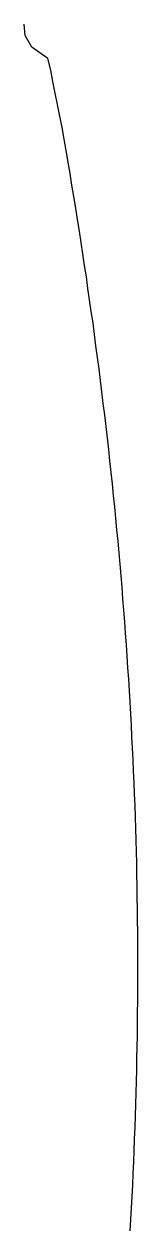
# Model space of a CAD drawing. Header units: metres. Extents: x -42 to -22, y 16 to 226.
import ezdxf

# ---------------------------------------------------------------- set-up
doc = ezdxf.new("R2010")
doc.units = ezdxf.units.M

msp = doc.modelspace()

# ---------------------------------------------------------------- linework, layer by layer
at = {"layer": ''}
msp.add_lwpolyline([(-23.71875, 15.72187), (-23.59063, 17.72187), (-23.48438, 19.72187), (-23.3875, 21.72187), (-23.29375, 23.72187), (-23.20938, 25.72187), (-23.11563, 27.72187), (-23.04062, 29.72187), (-22.96563, 31.72187), (-22.89375, 33.72187), (-22.82813, 35.72187), (-22.7625, 37.72187), (-22.70313, 39.72187), (-22.65, 41.72187), (-22.60312, 43.72187), (-22.5625, 45.72187), (-22.51875, 47.72187), (-22.4875, 49.72187), (-22.45625, 51.72187), (-22.4375, 53.72187), (-22.42188, 55.72187), (-22.40625, 57.72187), (-22.39688, 59.72187), (-22.4, 61.72187), (-22.40625, 63.72187), (-22.40937, 65.72187), (-22.42188, 67.72187), (-22.44375, 69.72187), (-22.4625, 71.72187), (-22.49063, 73.72187), (-22.525, 75.72187), (-22.5625, 77.72187), (-22.60312, 79.72187), (-22.65625, 81.72187), (-22.70625, 83.72187), (-22.7625, 85.72187), (-22.825, 87.72187), (-22.89375, 89.72187), (-22.96563, 91.72187), (-23.04688, 93.72187), (-23.13437, 95.72187), (-23.225, 97.72187), (-23.32187, 99.72187), (-23.41875, 101.72187), (-23.53125, 103.72187), (-23.64375, 105.72187), (-23.75312, 107.72187), (-23.875, 109.72187), (-23.99375, 111.72187), (-24.12812, 113.72187), (-24.25312, 115.72187), (-24.39375, 117.72187), (-24.54375, 119.72187), (-24.68125, 121.72187), (-24.83438, 123.72187), (-24.98438, 125.72187), (-25.15, 127.72187), (-25.3125, 129.72187), (-25.4875, 131.72187), (-25.6625, 133.72187), (-25.84063, 135.72187), (-26.02813, 137.72187), (-26.22187, 139.72187), (-26.4125, 141.72187), (-26.62188, 143.72187), (-26.82187, 145.72187), (-27.0375, 147.72187), (-27.25, 149.72187), (-27.46563, 151.72187), (-27.70313, 153.72187), (-27.92813, 155.72187), (-28.16562, 157.72187), (-28.40625, 159.72187), (-28.64688, 161.72187), (-28.90625, 163.72187), (-29.15, 165.72187), (-29.41875, 167.72187), (-29.68438, 169.72187), (-29.94687, 171.72187), (-30.2, 173.72187), (-30.50625, 175.72187), (-30.7875, 177.72187), (-31.07187, 179.72187), (-31.35938, 181.72187), (-31.65625, 183.72187), (-31.95313, 185.72187), (-32.2625, 187.72187), (-32.56875, 189.72187), (-32.88437, 191.72187), (-33.20938, 193.72187), (-33.52813, 195.72187), (-33.86563, 197.72187), (-34.2, 199.72187), (-34.53125, 201.72187), (-34.87188, 203.72187), (-35.21875, 205.72187), (-35.58438, 207.72187), (-35.97187, 209.72187), (-36.38437, 211.72187), (-36.80313, 213.72187), (-37.19687, 215.72187), (-37.54688, 217.72187), (-38.05, 219.72187), (-40.82813, 221.72187), (-41.99063, 223.72187), (-42.17813, 225.72187)], dxfattribs=at)

doc.saveas('drawing.dxf')
